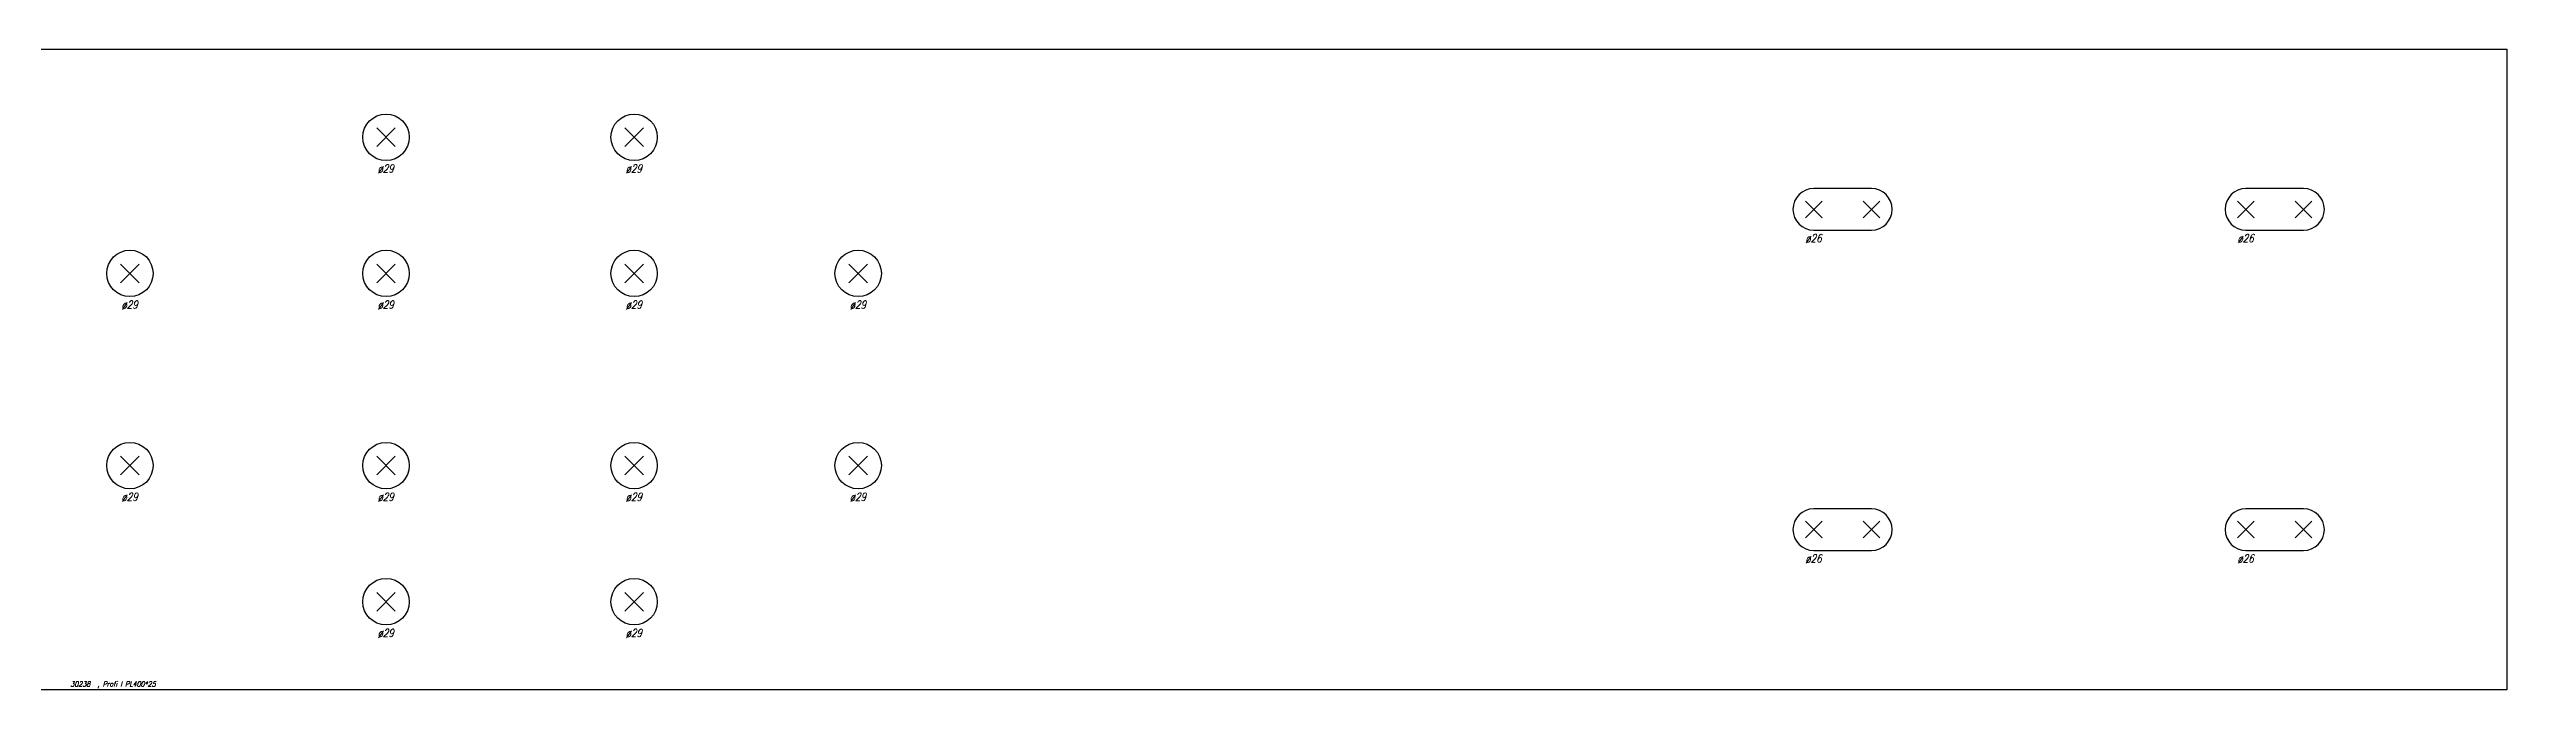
# Model space of a CAD drawing. Extents: x 0 to 3060, y -200 to 200.
# Drawn here: x 1525 to 3060, y -200 to 200 of the extents above; entities that cross this region are included whole.
import ezdxf

# ---------------------------------------------------------------- set-up
doc = ezdxf.new("R2010")
doc.units = 0
doc.header["$LTSCALE"] = 10
for name, color, linetype in [('BEZ_SCHRAUBEN', 7, 'CONTINUOUS'), ('SCHRAUBEN', 7, 'CONTINUOUS'), ('TEILE', 7, 'CONTINUOUS'), ('UNTERSCHRIFT', 7, 'CONTINUOUS')]:
    doc.layers.add(name, color=color, linetype=linetype)
doc.styles.get("Standard").update_dxf_attribs({"font": 'ROMANS'})

msp = doc.modelspace()

# ---------------------------------------------------------------- linework, layer by layer
at = {"layer": 'SCHRAUBEN', "color": 6}
for p, q in [((1740.796997, 150.800003), (1729.196899, 139.200012)), ((1729.196899, 150.800003), (1740.796997, 139.200012)), ((1895.796997, 150.800003), (1884.196899, 139.199997)), ((1884.196899, 150.800003), (1895.796997, 139.199997)), ((2632.202148, 105.199829), (2621.802246, 94.79982)), ((2621.802246, 105.199829), (2632.202148, 94.79982)), ((2668.202148, 105.199829), (2657.80249, 94.79982)), ((2657.80249, 105.199829), (2668.202148, 94.79982)), ((2902.202148, 105.199829), (2891.802246, 94.79982)), ((2891.802246, 105.199829), (2902.202148, 94.79982)), ((2938.202148, 105.199829), (2927.80249, 94.79982)), ((2927.80249, 105.199829), (2938.202148, 94.79982)), ((1580.796997, 65.800003), (1569.196899, 54.200005)), ((1569.196899, 65.800003), (1580.796997, 54.200005)), ((1740.796997, 65.800003), (1729.196899, 54.200005)), ((1729.196899, 65.800003), (1740.796997, 54.200005)), ((1895.796997, 65.800003), (1884.196899, 54.200001)), ((1884.196899, 65.800003), (1895.796997, 54.200001)), ((2035.796997, 65.800003), (2024.196899, 54.200001)), ((2024.196899, 65.800003), (2035.796997, 54.200001)), ((1580.796997, -54.199997), (1569.196899, -65.799995)), ((1569.196899, -54.199997), (1580.796997, -65.799995)), ((1740.796997, -54.199997), (1729.196899, -65.799995)), ((1729.196899, -54.199997), (1740.796997, -65.799995)), ((1895.796997, -54.199989), (1884.196899, -65.799988)), ((1884.196899, -54.199989), (1895.796997, -65.799988)), ((2035.796997, -54.199989), (2024.196899, -65.799988)), ((2024.196899, -54.199989), (2035.796997, -65.799988)), ((2632.202148, -94.800179), (2621.802246, -105.200188)), ((2621.802246, -94.800179), (2632.202148, -105.200188)), ((2668.202148, -94.800179), (2657.80249, -105.200188)), ((2657.80249, -94.800179), (2668.202148, -105.200188)), ((2902.202148, -94.800179), (2891.802246, -105.200188)), ((2891.802246, -94.800179), (2902.202148, -105.200188)), ((2938.202148, -94.800179), (2927.80249, -105.200188)), ((2927.80249, -94.800179), (2938.202148, -105.200188)), ((1740.796997, -139.199997), (1729.196899, -150.800003)), ((1729.196899, -139.199997), (1740.796997, -150.800003)), ((1895.796997, -139.199997), (1884.196899, -150.799988)), ((1884.196899, -139.199997), (1895.796997, -150.799988))]:
    msp.add_line(p, q, dxfattribs=at)
at = {"layer": 'SCHRAUBEN', "color": 4}
for p, q in [((2663.002441, 112.999832), (2627.002197, 112.999832)), ((2933.002441, 112.999832), (2897.002197, 112.999832)), ((2627.002197, 86.999825), (2663.002441, 86.999825)), ((2897.002197, 86.999825), (2933.002441, 86.999825)), ((2663.002441, -87.000183), (2627.002197, -87.000183)), ((2933.002441, -87.000183), (2897.002197, -87.000183)), ((2627.002197, -113.000183), (2663.002441, -113.000183)), ((2897.002197, -113.000183), (2933.002441, -113.000183))]:
    msp.add_line(p, q, dxfattribs=at)
at = {"layer": 'SCHRAUBEN', "color": 2}
for centre in [(1734.996948, 145.000015), (1889.996948, 145), (1574.996948, 60.000004), (1734.996948, 60.000004), (1889.996948, 60), (2029.996948, 60), (1574.996948, -59.999996), (1734.996948, -59.999996), (1889.996948, -59.999992), (2029.996948, -59.999992), (1734.996948, -145), (1889.996948, -144.999985)]:
    msp.add_circle(centre, 14.5, dxfattribs=at)
at = {"layer": 'SCHRAUBEN', "color": 4}
for centre, radius, start, end in [((2627.002197, 99.999832), 13, 450, 270), ((2663.002441, 99.999832), 13.000008, 270, 450), ((2897.002197, 99.999832), 13, 450, 270), ((2933.002441, 99.999832), 13.000008, 270, 450), ((2627.002197, -100.000183), 13, 450, 270), ((2663.002441, -100.000183), 13, 270, 450), ((2897.002197, -100.000183), 13, 450, 270), ((2933.002441, -100.000183), 13, 270, 450)]:
    msp.add_arc(centre, radius, start, end, dxfattribs=at)
at = {"layer": 'TEILE', "color": 2}
for p, q in [((0, 200), (3060.003418, 200)), ((3060.003418, 200), (3060.003418, -200)), ((3060.003418, -200), (0, -200))]:
    msp.add_line(p, q, dxfattribs=at)

# ---------------------------------------------------------------- texts
at = {"layer": 'BEZ_SCHRAUBEN', "color": 2, "oblique": 15, "width": 0.8}
for s, height, p in [(' ø29', 5, (1726.996826, 123)), (' ø29', 5, (1881.996826, 123)), (' ø26', 5, (2619.002441, 79.499825)), (' ø26', 5, (2889.002441, 79.499825)), (' ø29', 4.999999, (1566.996826, 38.000004)), (' ø29', 4.999999, (1726.996826, 38.000004)), (' ø29', 5.000001, (1881.996826, 38)), (' ø29', 5.000001, (2021.996826, 38)), (' ø29', 5, (1566.996826, -82)), (' ø29', 5, (1726.996826, -82)), (' ø29', 5, (1881.996826, -82)), (' ø29', 5, (2021.996826, -82)), (' ø26', 5, (2619.002441, -120.500183)), (' ø26', 5, (2889.002441, -120.500183)), (' ø29', 5, (1726.996826, -167)), (' ø29', 5, (1881.996826, -166.999985))]:
    msp.add_text(s, height=height, dxfattribs=at).set_placement(p)
at = {"layer": 'UNTERSCHRIFT', "color": 2, "oblique": 15, "width": 0.8}
for s, p in [('30238', (1537.801636, -198)), ('  , Profi l PL400*25', (1550.801758, -198))]:
    msp.add_text(s, height=3.25, dxfattribs=at).set_placement(p)

doc.saveas('drawing.dxf')
